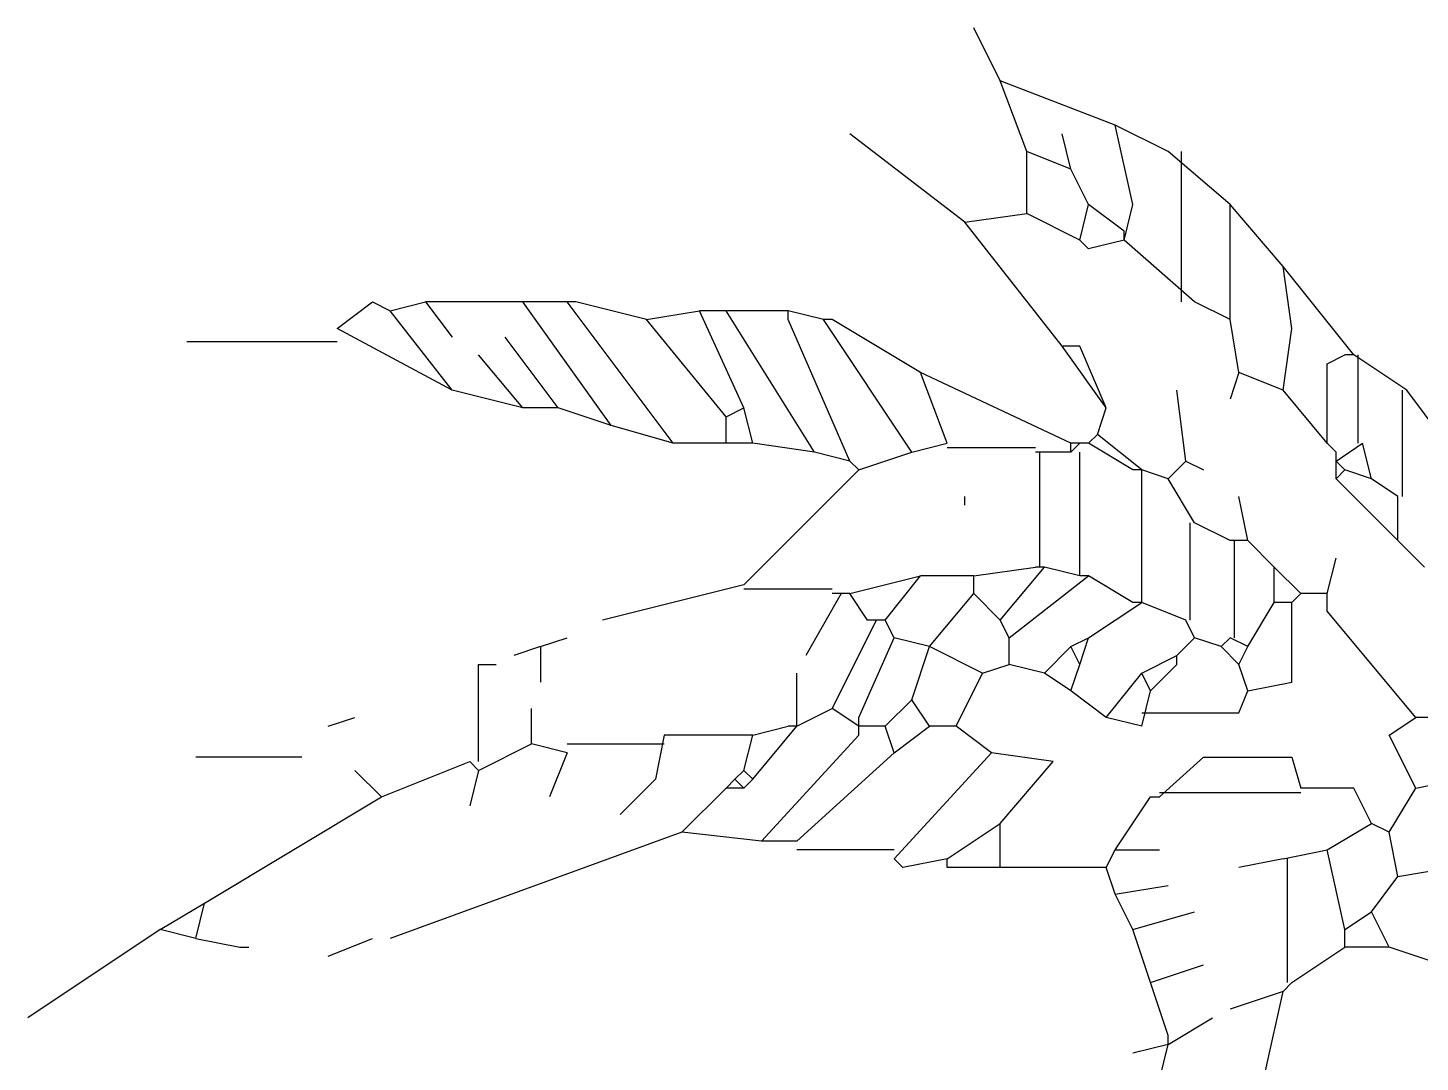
# Model space of a CAD drawing. Header units: millimetres. Extents: x 4028 to 9411, y 1490 to 4747.
# Drawn here: x 5720.3 to 5789.9, y 3754.9 to 3806.6 of the extents above; entities that cross this region are included whole.
import ezdxf

# ---------------------------------------------------------------- set-up
doc = ezdxf.new("R2010")
doc.units = ezdxf.units.MM

# ---------------------------------------------------------------- blocks, each defined once
blk = doc.blocks.new('A$C0EA44169')
at = {"linetype": 'Continuous'}
for points in [[(604.94, 1936), (588.46, 1969)], [(621.5, 1892), (604.94, 1936)], [(676.5, 1908.5), (604.94, 1936)], [(681.99, 1837), (687.49, 1859.01), (676.5, 1908.5)], [(709.46, 1892), (676.5, 1908.5)], [(582.97, 1848), (511.49, 1903.01)], [(648.96, 1881), (643.47, 1903.01)], [(621.5, 1853.5), (621.5, 1892)], [(648.96, 1881), (621.5, 1892)], [(747.99, 1859.01), (709.46, 1892)], [(717.74, 1798.5), (717.74, 1892)], [(659.95, 1859.01), (648.96, 1881)], [(654.46, 1837), (659.95, 1859.01)], [(681.99, 1842.51), (659.95, 1859.01)], [(747.99, 1787.5), (747.99, 1859.01)], [(780.94, 1820.5), (747.99, 1859.01)], [(582.97, 1848), (621.5, 1853.5)], [(643.47, 1771.01), (582.97, 1848)], [(654.46, 1837), (621.5, 1853.5)], [(681.99, 1837), (659.95, 1831.5), (654.46, 1837)], [(681.99, 1837), (681.99, 1842.51)], [(725.94, 1798.5), (681.99, 1837)], [(780.94, 1743.5), (786.44, 1782), (780.94, 1820.5)], [(824.96, 1765.5), (780.94, 1820.5)], [(192.44, 1782), (214.49, 1798.5), (225.48, 1793)], [(225.48, 1793), (247.45, 1798.5)], [(307.95, 1798.5), (247.45, 1798.5)], [(247.45, 1798.5), (264, 1776.5)], [(362.95, 1721.5), (307.95, 1798.5)], [(335.49, 1798.5), (307.95, 1798.5)], [(401.48, 1710.51), (335.49, 1798.5)], [(385, 1787.5), (340.98, 1798.5), (335.49, 1798.5)], [(747.99, 1787.5), (725.94, 1798.5)], [(264, 1743.5), (225.48, 1793)], [(385, 1787.5), (417.96, 1793)], [(434.44, 1727.01), (385, 1787.5)], [(445.5, 1732.5), (417.96, 1793)], [(434.44, 1793), (417.96, 1793)], [(489.44, 1705), (434.44, 1793)], [(472.96, 1793), (434.44, 1793)], [(511.49, 1699.5), (472.96, 1787.5), (472.96, 1793)], [(494.93, 1787.5), (472.96, 1793)], [(549.94, 1705), (494.93, 1787.5)], [(555.43, 1754.51), (500.5, 1787.5), (494.93, 1787.5)], [(753.48, 1754.51), (747.99, 1787.5)], [(264, 1743.5), (192.44, 1782)], [(329.99, 1732.5), (296.96, 1776.5)], [(192.44, 1773.75), (98.99, 1773.75)], [(670.93, 1732.5), (643.47, 1771.01)], [(670.93, 1732.5), (654.46, 1771.01), (643.47, 1771.01)], [(307.95, 1732.5), (280.48, 1765.5)], [(808.48, 1710.51), (808.48, 1760), (819.47, 1765.5)], [(824.96, 1765.5), (819.47, 1765.5)], [(858, 1743.5), (824.96, 1765.5)], [(827.75, 1710.51), (827.75, 1765.5)], [(648.96, 1710.51), (555.43, 1754.51)], [(571.98, 1710.51), (555.43, 1754.51)], [(753.48, 1754.51), (747.99, 1738)], [(780.94, 1743.5), (753.48, 1754.51)], [(307.95, 1732.5), (264, 1743.5)], [(720.45, 1699.5), (714.95, 1743.5)], [(808.48, 1710.51), (780.94, 1743.5)], [(855.21, 1677.5), (855.21, 1743.5)], [(890.95, 1699.5), (858, 1743.5)], [(329.99, 1732.5), (307.95, 1732.5)], [(362.95, 1721.5), (329.99, 1732.5)], [(434.44, 1727.01), (445.5, 1732.5)], [(450.99, 1710.51), (445.5, 1732.5)], [(665.44, 1716), (670.93, 1732.5)], [(434.44, 1710.51), (434.44, 1727.01)], [(401.48, 1710.51), (362.95, 1721.5)], [(659.95, 1710.51), (665.44, 1716)], [(692.98, 1694), (665.44, 1716)], [(434.44, 1710.51), (401.48, 1710.51)], [(450.99, 1710.51), (434.44, 1710.51)], [(489.44, 1705), (450.99, 1710.51)], [(549.94, 1705), (571.98, 1710.51)], [(626.99, 1707.75), (571.98, 1707.75)], [(648.96, 1705), (654.46, 1710.51)], [(648.96, 1705), (648.96, 1710.51)], [(654.46, 1710.51), (648.96, 1710.51)], [(659.95, 1710.51), (654.46, 1710.51)], [(687.49, 1694), (659.95, 1710.51)], [(813.98, 1705), (808.48, 1710.51)], [(813.98, 1699.5), (830.46, 1710.51)], [(835.95, 1688.5), (830.46, 1710.51)], [(511.49, 1699.5), (489.44, 1705)], [(516.98, 1694), (511.49, 1699.5)], [(516.98, 1694), (549.94, 1705)], [(648.96, 1705), (626.99, 1705)], [(629.7, 1633.5), (629.7, 1705)], [(654.46, 1628), (654.46, 1705)], [(709.46, 1688.5), (720.45, 1699.5)], [(720.45, 1699.5), (731.43, 1694)], [(813.98, 1699.5), (813.98, 1705)], [(813.98, 1688.5), (813.98, 1699.5)], [(819.47, 1694), (813.98, 1699.5)], [(445.5, 1622.51), (516.98, 1694)], [(692.98, 1694), (687.49, 1694)], [(692.98, 1611.5), (692.98, 1694)], [(709.46, 1688.5), (692.98, 1694)], [(813.98, 1688.5), (819.47, 1694)], [(835.95, 1688.5), (819.47, 1694)], [(725.94, 1661), (709.46, 1688.5)], [(852.43, 1650.01), (813.98, 1688.5)], [(852.43, 1677.5), (835.95, 1688.5)], [(582.97, 1672), (582.97, 1677.5)], [(758.97, 1650.01), (753.48, 1677.5)], [(852.43, 1650.01), (852.43, 1677.5)], [(723.23, 1600.5), (723.23, 1661)], [(747.99, 1650.01), (725.94, 1661)], [(753.48, 1650.01), (747.99, 1650.01)], [(750.7, 1589.5), (750.7, 1650.01)], [(758.97, 1650.01), (753.48, 1650.01)], [(775.45, 1633.5), (758.97, 1650.01)], [(868.98, 1633.5), (852.43, 1650.01)], [(808.48, 1617), (813.98, 1639)], [(588.46, 1628), (626.99, 1633.5)], [(604.94, 1600.5), (632.48, 1633.5)], [(632.48, 1633.5), (626.99, 1633.5)], [(654.46, 1628), (632.48, 1633.5)], [(775.45, 1611.5), (775.45, 1633.5)], [(791.93, 1617), (775.45, 1633.5)], [(445.5, 1622.51), (357.46, 1600.5)], [(511.49, 1617), (555.43, 1628)], [(533.46, 1600.5), (555.43, 1628)], [(588.46, 1628), (555.43, 1628)], [(588.46, 1617), (588.46, 1628)], [(610.44, 1589.5), (659.95, 1628)], [(659.95, 1628), (654.46, 1628)], [(687.49, 1611.5), (659.95, 1628)], [(500.5, 1619.75), (445.5, 1619.75)], [(505.99, 1617), (483.95, 1578.51)], [(505.99, 1617), (500.5, 1617)], [(511.49, 1617), (505.99, 1617)], [(522.47, 1600.5), (511.49, 1617)], [(561, 1584), (588.46, 1617)], [(604.94, 1600.5), (588.46, 1617)], [(659.95, 1589.5), (692.98, 1611.5)], [(692.98, 1611.5), (687.49, 1611.5)], [(720.45, 1600.5), (692.98, 1611.5)], [(758.97, 1556.5), (786.44, 1562), (786.44, 1611.5)], [(758.97, 1584), (775.45, 1611.5)], [(786.44, 1611.5), (775.45, 1611.5)], [(786.44, 1611.5), (791.93, 1617)], [(808.48, 1617), (791.93, 1617)], [(863.49, 1540), (808.48, 1606), (808.48, 1617)], [(500.5, 1545.5), (527.97, 1600.5)], [(527.97, 1600.5), (522.47, 1600.5)], [(533.46, 1600.5), (527.97, 1600.5)], [(538.95, 1589.5), (533.46, 1600.5)], [(610.44, 1589.5), (604.94, 1600.5)], [(725.94, 1589.5), (720.45, 1600.5)], [(318.93, 1584), (335.49, 1589.5)], [(516.98, 1540), (538.95, 1589.5)], [(561, 1584), (538.95, 1589.5)], [(610.44, 1573), (610.44, 1589.5)], [(648.96, 1584), (659.95, 1589.5)], [(654.46, 1573), (659.95, 1589.5)], [(714.95, 1578.51), (725.94, 1589.5)], [(742.49, 1584), (725.94, 1589.5)], [(742.49, 1584), (747.99, 1589.5)], [(758.97, 1584), (747.99, 1589.5)], [(318.93, 1584), (302.45, 1578.51)], [(318.93, 1584), (318.93, 1562)], [(549.94, 1551), (561, 1584)], [(593.96, 1567.5), (561, 1584)], [(632.48, 1567.5), (648.96, 1584)], [(654.46, 1573), (648.96, 1584)], [(692.98, 1567.5), (714.95, 1578.51)], [(698.47, 1556.5), (714.95, 1573), (714.95, 1578.51)], [(753.48, 1573), (742.49, 1584)], [(753.48, 1573), (758.97, 1584)], [(280.48, 1512.5), (280.48, 1573), (291.47, 1573)], [(593.96, 1567.5), (610.44, 1573)], [(632.48, 1567.5), (610.44, 1573)], [(648.96, 1556.5), (654.46, 1573)], [(758.97, 1556.5), (753.48, 1573)], [(478.45, 1534.51), (478.45, 1567.5)], [(577.48, 1534.51), (593.96, 1567.5)], [(648.96, 1556.5), (632.48, 1567.5)], [(670.93, 1540), (692.98, 1567.5)], [(698.47, 1556.5), (692.98, 1567.5)], [(533.46, 1534.51), (549.94, 1551)], [(561, 1534.51), (549.94, 1551)], [(670.93, 1540), (648.96, 1556.5)], [(692.98, 1534.51), (698.47, 1556.5)], [(692.98, 1542.75), (753.48, 1542.75), (758.97, 1556.5)], [(313.44, 1523.5), (313.44, 1545.5)], [(478.45, 1534.51), (500.5, 1545.5)], [(516.98, 1534.51), (500.5, 1545.5)], [(186.95, 1534.51), (203.43, 1540)], [(450.99, 1501.5), (478.45, 1534.51)], [(450.99, 1528.99), (472.96, 1534.51)], [(456.48, 1463), (516.98, 1528.99), (516.98, 1534.51)], [(478.45, 1534.51), (472.96, 1534.51)], [(516.98, 1534.51), (516.98, 1540)], [(533.46, 1534.51), (516.98, 1534.51)], [(538.95, 1518), (533.46, 1534.51)], [(538.95, 1518), (561, 1534.51)], [(577.48, 1534.51), (561, 1534.51)], [(599.45, 1518), (577.48, 1534.51)], [(692.98, 1534.51), (670.93, 1540)], [(863.49, 1496), (846.94, 1528.99), (863.49, 1540)], [(879.97, 1540), (863.49, 1540)], [(395.98, 1528.99), (390.49, 1501.5), (368.44, 1479.5)], [(450.99, 1528.99), (395.98, 1528.99)], [(445.5, 1507), (450.99, 1528.99)], [(280.48, 1507), (313.44, 1523.5)], [(335.49, 1518), (313.44, 1523.5)], [(335.49, 1518), (324.5, 1490.51)], [(335.49, 1523.5), (395.98, 1523.5)], [(478.45, 1463), (538.95, 1518)], [(538.95, 1452), (599.45, 1518)], [(604.94, 1474.01), (637.98, 1512.5), (599.45, 1518)], [(170.47, 1515.25), (104.48, 1515.25)], [(219.98, 1490.51), (274.99, 1512.5)], [(280.48, 1507), (274.99, 1512.5)], [(703.97, 1490.51), (731.43, 1515.25), (786.44, 1515.25), (791.93, 1496)], [(219.98, 1490.51), (203.43, 1507)], [(280.48, 1507), (274.99, 1484.99)], [(434.44, 1496), (439.93, 1501.5)], [(439.93, 1501.5), (445.5, 1507)], [(445.5, 1496), (439.93, 1501.5)], [(450.99, 1501.5), (445.5, 1507)], [(445.5, 1496), (450.99, 1501.5)], [(863.49, 1496), (890.95, 1501.5)], [(109.97, 1424.5), (219.98, 1490.51)], [(406.97, 1468.5), (434.44, 1496)], [(445.5, 1496), (434.44, 1496)], [(676.5, 1457.5), (698.47, 1490.51), (703.97, 1490.51)], [(703.97, 1493.25), (791.93, 1493.25)], [(835.95, 1474.01), (824.96, 1496), (791.93, 1496)], [(846.94, 1468.5), (863.49, 1496)], [(571.98, 1452), (604.94, 1474.01)], [(604.94, 1446.51), (604.94, 1474.01)], [(808.48, 1457.5), (835.95, 1474.01)], [(846.94, 1468.5), (835.95, 1474.01)], [(406.97, 1468.5), (225.48, 1402.51)], [(456.48, 1463), (406.97, 1468.5)], [(852.43, 1441), (846.94, 1468.5)], [(478.45, 1463), (456.48, 1463)], [(538.95, 1457.5), (478.45, 1457.5)], [(670.93, 1446.51), (676.5, 1457.5)], [(676.5, 1457.5), (703.97, 1457.5)], [(780.94, 1452), (808.48, 1457.5)], [(819.47, 1408), (808.48, 1457.5)], [(571.98, 1452), (544.45, 1446.51), (538.95, 1452)], [(604.94, 1446.51), (571.98, 1446.51), (571.98, 1452)], [(780.94, 1452), (753.48, 1446.51)], [(783.73, 1375), (783.73, 1452)], [(670.93, 1446.51), (604.94, 1446.51)], [(676.5, 1430.01), (670.93, 1446.51)], [(835.95, 1419), (852.43, 1441)], [(852.43, 1441), (885.46, 1446.51)], [(676.5, 1430.01), (709.46, 1435.5)], [(687.49, 1408), (676.5, 1430.01)], [(82.43, 1408), (109.97, 1424.5)], [(104.48, 1402.51), (109.97, 1424.5)], [(687.49, 1408), (725.94, 1419)], [(819.47, 1408), (835.95, 1419)], [(846.94, 1397), (835.95, 1419)], [(82.43, 1408), (0, 1353)], [(104.48, 1402.51), (82.43, 1408)], [(698.47, 1375), (687.49, 1408)], [(819.47, 1397), (819.47, 1408)], [(104.48, 1402.51), (131.95, 1397), (137.44, 1397)], [(186.95, 1391.5), (214.49, 1402.51)], [(786.44, 1375), (819.47, 1397)], [(846.94, 1397), (819.47, 1397)], [(945.96, 1364), (846.94, 1397)], [(698.47, 1375), (731.43, 1386)], [(709.46, 1342.01), (698.47, 1375)], [(780.94, 1369.5), (747.99, 1358.51)], [(769.96, 1320), (780.94, 1369.5)], [(780.94, 1369.5), (786.44, 1375)], [(709.46, 1336.5), (737, 1353)], [(709.46, 1336.5), (687.49, 1331)], [(703.97, 1314.51), (709.46, 1336.5)], [(709.46, 1336.5), (709.46, 1342.01)]]:
    blk.add_lwpolyline(points, dxfattribs=at)

msp = doc.modelspace()

# ---------------------------------------------------------------- block references
at = {"xscale": 0.08035240361941537, "yscale": 0.08035240361941537, "zscale": 0.08035240361941537}
msp.add_blockref('A$C0EA44169', (5720.266, 3648.427), dxfattribs=at)

doc.saveas('drawing.dxf')
